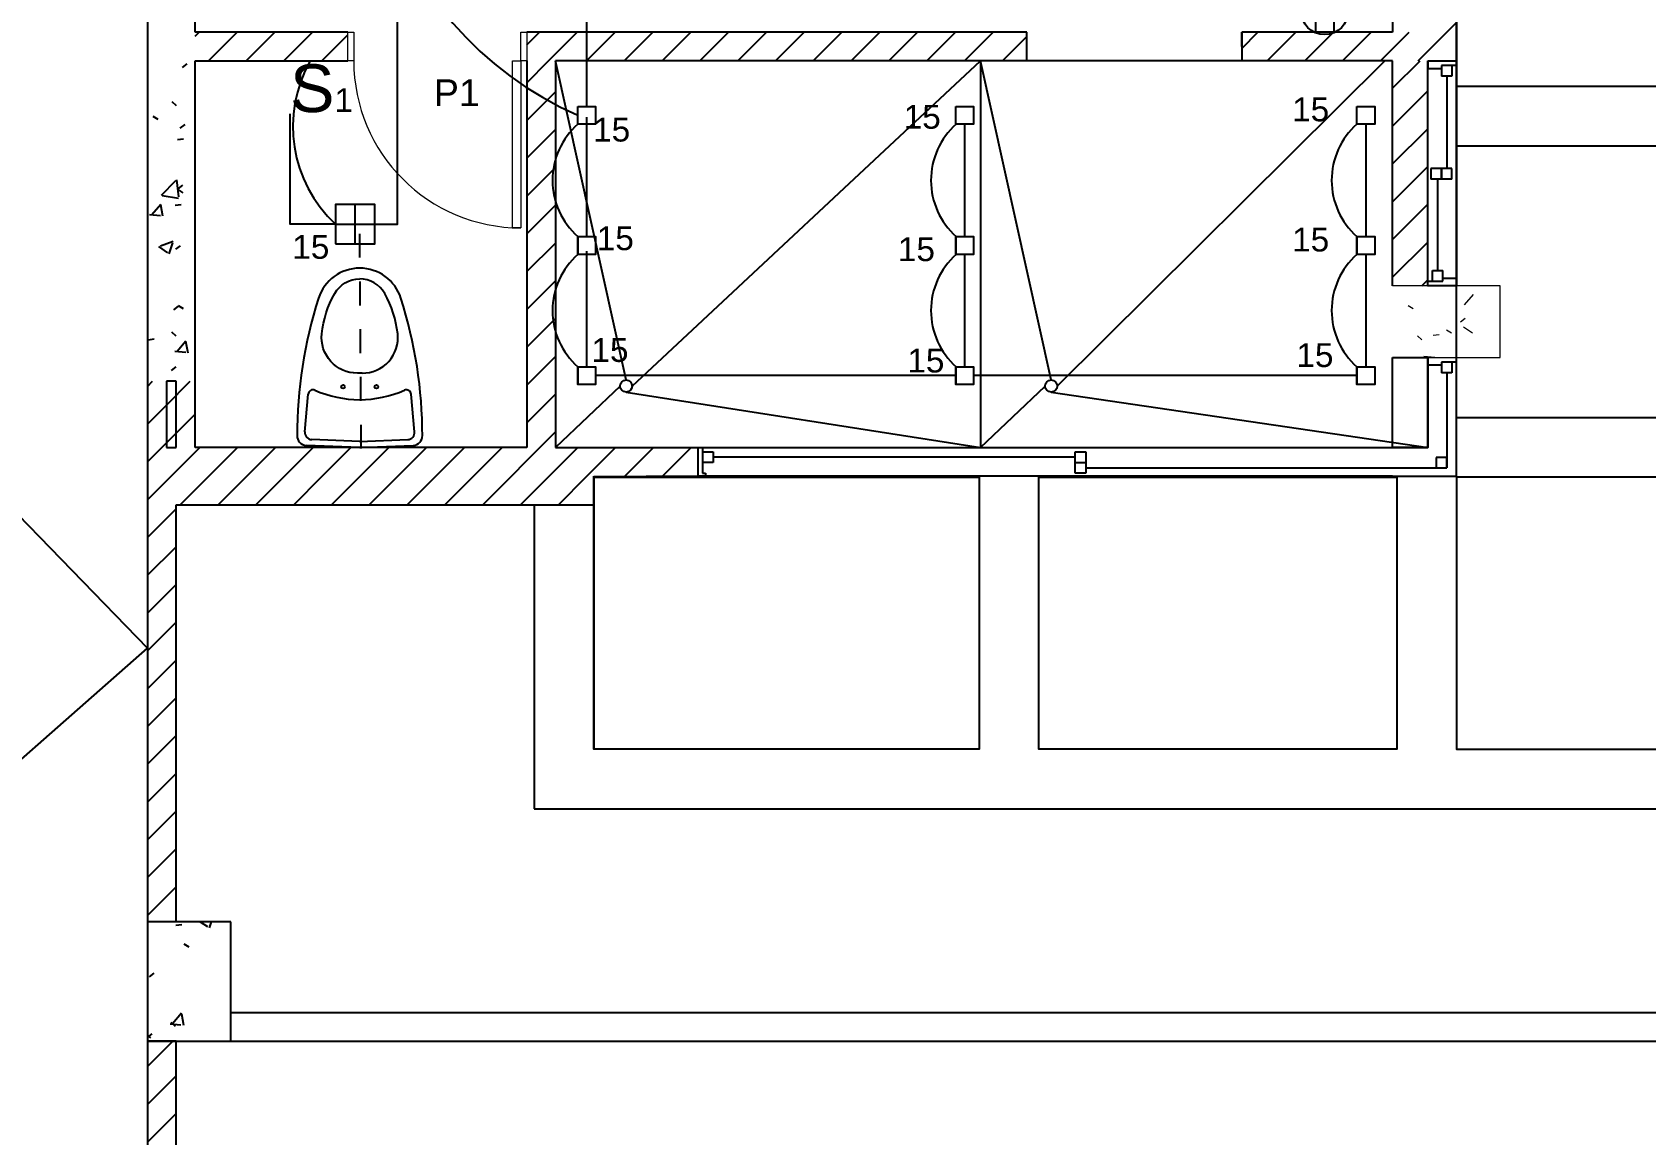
# Model space of a CAD drawing. Header units: inches. Extents: x 131 to 82119, y 71 to 16923.
# Drawn here: x 383.07 to 389.83, y 120.65 to 125.27 of the extents above; entities that cross this region are included whole.
import ezdxf
from ezdxf.enums import TextEntityAlignment as Align

# ---------------------------------------------------------------- set-up
doc = ezdxf.new("R2010")
doc.units = ezdxf.units.IN
doc.header["$MEASUREMENT"] = 0
doc.linetypes.add('HIDDEN', pattern=[9.525, 6.35, -3.175])
doc.linetypes.add('HIDDEN2', pattern=[0.1875, 0.125, -0.0625])
for name, color, linetype, lineweight in [('A-DOOR-____-MCUT', 31, 'Continuous', 18), ('A-DOOR-____-OTLN', 31, 'Continuous', 18), ('A-DOOR-FRAM-MCUT', 31, 'Continuous', 18), ('DUCTO-PARED O TECHO', 7, 'Continuous', 25), ('S-COLS-____-MCUT', 52, 'Continuous', 18), ('S-COLS-____-OTLN', 52, 'Continuous', 18), ('SIMBOLOGIA', 150, 'Continuous', 25)]:
    doc.layers.add(name, color=color, linetype=linetype, lineweight=lineweight)
for name, color, linetype in [('Arquitectonico', 253, 'Continuous'), ('INTERRUPTORES', 6, 'Continuous'), ('LAMPARAS', 20, 'Continuous'), ('Retorno', 5, 'HIDDEN')]:
    doc.layers.add(name, color=color, linetype=linetype)
doc.styles.add('Arial_3', font='arial.ttf', dxfattribs={"height": 0.3375})
doc.styles.get("Standard").update_dxf_attribs({"font": 'arial.ttf'})
pattern_1 = [(50, (392.16384, 133.3424), (0.546432, -0.047308), [0.057, -0.629]), (355, (392.16384, 133.3424), (-0.105429, 0.57337), [0.046, -0.503]), (100.451, (392.20984, 133.3384), (0.440955, 0.525708), [0.049, -0.534]), (46.184, (392.16384, 133.4944), (0.813123, -0.12606), [0.086, -0.943]), (96.636, (392.23184, 133.4844), (0.711995, 0.74225), [0.073, -0.801]), (351.184, (392.1638, 133.4944), (0.71223, 0.742616), [0.069, -0.754]), (21, (392.23984, 133.4564), (0.454985, -0.306292), [0.057, -0.629]), (326, (392.23984, 133.4564), (0.185766, 0.552594), [0.046, -0.503]), (71.451, (392.27784, 133.4314), (0.640536, 0.246016), [0.049, -0.534]), (37.5, (392.16384, 133.34242), (0.009206, 0.2541166), [0.025, -0.472, 0.025, -0.485, -0.505]), (37.5, (392.16384, 133.34242), (0.009206, 0.2541166), [-1.007, 0.025, -0.48]), (7.5, (392.16384, 133.34242), (0.2004608, 0.300738), [0.025, -0.266, 0.025, -0.46, -0.192]), (7.5, (392.16384, 133.34242), (0.2004608, 0.300738), [-0.776, 0.025, -0.167]), (327.5, (391.99384, 133.34242), (0.406483, -0.0170776), [0.025, -0.165, 0.025, -0.569, -0.789]), (327.5, (391.99384, 133.34242), (0.406483, -0.0170776), [-0.785, 0.025, -0.764]), (317.5, (391.91784, 133.3424), (0.443999, 0.076008), [0.025, -0.223, 0.025, -0.37, -0.56]), (317.5, (391.91784, 133.3424), (0.443999, 0.076008), [-0.642, 0.025, -0.535])]
pattern_2 = [(45, (392.16384, 133.34242), (-0.07919596, 0.07919596), [])]

# ---------------------------------------------------------------- blocks, each defined once
blk = doc.blocks.new('M_Concrete-Rectangular-Column - Columna Concreto 0_30 x 0_45-V3-ARQ-P2')
at = {"layer": 'S-COLS-____-OTLN'}
h = blk.add_hatch(dxfattribs=at)
h.set_pattern_fill('FP_9', style=0, pattern_type=2)
h.set_pattern_definition([(50, (3.166, 9.287), (0.546432, -0.047308), [0.057, -0.629]), (355, (3.166, 9.287), (-0.10543, 0.57337), [0.046, -0.503]), (100.451, (3.212, 9.283), (0.440955, 0.525708), [0.049, -0.534]), (46.184, (3.166, 9.44), (0.813123, -0.12606), [0.086, -0.943]), (96.636, (3.234, 9.429), (0.711995, 0.74225), [0.073, -0.801]), (351.184, (3.166, 9.44), (0.71223, 0.742616), [0.069, -0.754]), (21, (3.242, 9.401), (0.454985, -0.306292), [0.057, -0.629]), (326, (3.242, 9.401), (0.185766, 0.552594), [0.046, -0.503]), (71.451, (3.28, 9.376), (0.640536, 0.246016), [0.049, -0.534]), (37.5, (3.166, 9.287), (0.009206, 0.2541166), [0.025, -0.472, 0.025, -0.485, -0.505]), (37.5, (3.166, 9.287), (0.009206, 0.2541166), [-1.007, 0.025, -0.48]), (7.5, (3.166, 9.287), (0.200461, 0.300738), [0.025, -0.266, 0.025, -0.46, -0.192]), (7.5, (3.166, 9.287), (0.200461, 0.300738), [-0.776, 0.025, -0.167]), (327.5, (2.996, 9.287), (0.406483, -0.0170776), [0.025, -0.165, 0.025, -0.569, -0.789]), (327.5, (2.996, 9.287), (0.406483, -0.0170776), [-0.785, 0.025, -0.764]), (317.5, (2.92, 9.287), (0.443999, 0.076008), [0.025, -0.223, 0.025, -0.37, -0.56]), (317.5, (2.92, 9.287), (0.443999, 0.076008), [-0.642, 0.025, -0.535])])
h.paths.add_polyline_path([(0.225, -0.15), (0.225, 0.15), (-0.225, 0.15), (-0.225, -0.15)], flags=0)
at = {"layer": 'S-COLS-____-MCUT'}
for p, q in [((0.225, 0.15), (-0.225, 0.15)), ((0.225, -0.15), (0.225, 0.15)), ((-0.225, -0.15), (0.225, -0.15))]:
    blk.add_line(p, q, dxfattribs=at)
blk = doc.blocks.new('Puertas Revit Lisas - 0_75  x 2_70-1934064-ARQ-P2')
at = {"layer": 'A-DOOR-____-MCUT'}
for p, q in [((0.315, -0.056825), (0.35, -0.056825)), ((0.315, -0.756825), (0.315, -0.056825)), ((0.35, -0.056825), (0.35, -0.756825)), ((0.35, -0.756825), (0.315, -0.756825))]:
    blk.add_line(p, q, dxfattribs=at)
at = {"layer": 'A-DOOR-____-OTLN'}
blk.add_arc((0.35, -0.056825), 0.7, 180, 270, dxfattribs=at)
at = {"layer": 'A-DOOR-FRAM-MCUT'}
for p, q in [((-0.375, 0.063175), (-0.35, 0.063175)), ((-0.375, -0.056825), (-0.375, 0.063175)), ((-0.35, 0.063175), (-0.35, -0.056825)), ((0.35, 0.063175), (0.375, 0.063175)), ((0.35, -0.056825), (0.35, 0.063175)), ((0.375, 0.063175), (0.375, -0.056825)), ((-0.35, -0.056825), (-0.375, -0.056825)), ((0.375, -0.056825), (0.35, -0.056825))]:
    blk.add_line(p, q, dxfattribs=at)
blk = doc.blocks.new('san1')
for p, q in [((-0.1138, 0.2251), (-0.2717, 0.212)), ((-0.05, -0.0052), (-0.057, 0.2189)), ((-0.075, -0.006), (-0.0813, 0.1961)), ((-0.3611, 0.007), (-0.3612, -0.0131)), ((-0.075, -0.0041), (-0.0841, -0.2061)), ((-0.05, -0.0052), (-0.0601, -0.2292)), ((-0.117, -0.2346), (-0.2747, -0.2193))]:
    blk.add_line(p, q)
at = {"linetype": 'HIDDEN2', "ltscale": 0.0005}
blk.add_line((-0.9452, 0), (0.0223, 0), dxfattribs=at)
for points in [[(-0.6723, 0.1722, 0.008715), (-0.6739, 0.1717, 0.326246), (-0.8011, 0, 0.326246), (-0.6763, -0.1734, 0.077295), (-0.099, -0.2674)], [(-0.3611, 0.007, 0.444133), (-0.5252, 0.1573, 0.099431), (-0.6941, 0.1039, 0.271202), (-0.7561, -0.0003)], [(-0.3612, -0.0131, -0.444133), (-0.5274, -0.1612, -0.099431), (-0.6956, -0.1054, -0.271202), (-0.7561, -0.0003)]]:
    blk.add_lwpolyline(points, format="xyb")
for centre in [(-0.3037, 0.0665), (-0.3046, -0.0735)]:
    blk.add_circle(centre, 0.0075)
for centre, radius, start, end in [((-0.1089, -1.6417), 1.8994, 89.59326, 107.30789), ((-0.27, 0.1921), 0.02, 94.74726, 203.48876), ((-0.1113, 0.1952), 0.03, 1.79179, 94.74726), ((-0.097, 0.2177), 0.04, 1.79179, 91.60674), ((-0.7134, -0.0006), 0.4634, 359.60181, 23.48876), ((-0.7134, -0.0006), 0.4634, 335.71486, 359.60181), ((-0.6608, -0.1259), 0.05, 251.87661, 253.87396), ((-0.2728, -0.1994), 0.02, 155.71486, 264.45636), ((-0.1141, -0.2048), 0.03, 264.45636, 357.41184), ((-0.1001, -0.2274), 0.04, 267.59688, 357.41184)]:
    blk.add_arc(centre, radius, start, end)
blk = doc.blocks.new('TOMA')
at = {"layer": 'SIMBOLOGIA'}
for p, q in [((-0.0301, 0.2165), (-0.0301, 0.0062)), ((0.0294, 0.2165), (0.0294, 0.1463)), ((0.0294, 0.1463), (0.0294, 0.0059))]:
    blk.add_line(p, q, dxfattribs=at)
blk.add_circle((0, 0.0761), 0.0761, dxfattribs=at)

msp = doc.modelspace()

# ---------------------------------------------------------------- hatches: boundary and pattern name
at = {"layer": 'Arquitectonico'}
h = msp.add_hatch(dxfattribs=at)
h.set_pattern_fill('FP_2', color=256, angle=360, style=0, pattern_type=2)
h.set_pattern_definition(pattern_1)
h.paths.add_polyline_path([(383.6359, 123.8053), (383.7559, 123.8053), (383.7559, 127.3883), (383.5559, 127.3883), (383.5559, 123.8053)], flags=0)
h = msp.add_hatch(dxfattribs=at)
h.set_pattern_fill('FP_1', color=256, angle=360, style=0, pattern_type=2)
h.set_pattern_definition(pattern_2)
h.paths.add_polyline_path([(388.8926, 125.2683), (388.7726, 125.2683), (388.7726, 125.1482), (389.0401, 125.1482), (389.0401, 126.7336), (388.7726, 126.7336), (388.7726, 126.0534), (388.8926, 126.0534)])
h = msp.add_hatch(dxfattribs=at)
h.set_pattern_fill('FP_1', color=256, angle=360, style=0, pattern_type=2)
h.set_pattern_definition(pattern_2)
h.paths.add_polyline_path([(387.2401, 125.1482), (387.2401, 125.2683), (385.1454, 125.2683), (385.1454, 125.1482), (387.1381, 125.1482)], flags=0)
h.paths.add_polyline_path([(384.0216, 125.1482), (384.3954, 125.1482), (384.3954, 125.2683), (383.7559, 125.2683), (383.7559, 125.1482)], flags=0)
h = msp.add_hatch(dxfattribs=at)
h.set_pattern_fill('FP_1', color=256, angle=360, style=0, pattern_type=2)
h.set_pattern_definition(pattern_2)
h.paths.add_polyline_path([(388.7726, 125.1482), (388.7726, 125.2683), (388.1401, 125.2683), (388.1401, 125.1482)], flags=0)
h = msp.add_hatch(dxfattribs=at)
h.set_pattern_fill('FP_1', color=256, angle=360, style=0, pattern_type=2)
h.set_pattern_definition(pattern_2)
h.paths.add_polyline_path([(385.1454, 123.4082), (385.2654, 123.4082), (385.2654, 125.1482), (385.1454, 125.1482), (385.1454, 123.4728)], flags=0)
h = msp.add_hatch(dxfattribs=at)
h.set_pattern_fill('FP_1', color=256, angle=360, style=0, pattern_type=2)
h.set_pattern_definition([(45, (392.17759, 134.77393), (-0.079196, 0.079196), [])])
h.paths.add_polyline_path([(388.9201, 124.2052), (388.9201, 125.1482), (388.7726, 125.1482), (388.7726, 124.2052)])
h = msp.add_hatch(dxfattribs=at)
h.set_pattern_fill('FP_1', color=256, angle=360, style=0, pattern_type=2)
h.set_pattern_definition(pattern_2)
h.paths.add_polyline_path([(383.6759, 121.5399), (383.6759, 123.8053), (383.5559, 123.8053), (383.5559, 121.5399)], flags=0)
h = msp.add_hatch(dxfattribs=at)
h.set_pattern_fill('FP_1', color=256, angle=360, style=0, pattern_type=2)
h.set_pattern_definition(pattern_2)
h.paths.add_polyline_path([(383.6759, 123.5282), (383.7559, 123.5282), (383.7559, 123.8053), (383.6359, 123.8053), (383.6359, 123.5282)], flags=0)
h = msp.add_hatch(dxfattribs=at)
h.set_pattern_fill('FP_1', color=256, angle=360, style=0, pattern_type=2)
h.set_pattern_definition(pattern_2)
h.paths.add_polyline_path([(385.1454, 123.4082), (385.1454, 123.5282), (383.6759, 123.5282), (383.6759, 123.4082), (384.8007, 123.4082)], flags=0)
h = msp.add_hatch(dxfattribs=at)
h.set_pattern_fill('FP_1', color=256, angle=360, style=0, pattern_type=2)
h.set_pattern_definition(pattern_2)
h.paths.add_polyline_path([(385.5799, 123.4082), (385.8626, 123.4082), (385.8626, 123.5282), (385.2654, 123.5282), (385.2654, 123.4082)])
h = msp.add_hatch(dxfattribs=at)
h.set_pattern_fill('FP_1', color=256, angle=360, style=0, pattern_type=2)
h.set_pattern_definition(pattern_2)
h.paths.add_polyline_path([(385.4259, 123.2882), (385.4259, 123.4082), (383.6759, 123.4082), (383.6759, 123.2882), (384.8007, 123.2882)], flags=0)
h = msp.add_hatch(dxfattribs=at)
h.set_pattern_fill('FP_2', color=256, angle=360, style=0, pattern_type=2)
h.set_pattern_definition(pattern_1)
h.paths.add_polyline_path([(383.9059, 121.0399), (383.9059, 121.5399), (383.5559, 121.5399), (383.5559, 121.0399)], flags=0)
h = msp.add_hatch(dxfattribs=at)
h.set_pattern_fill('FP_1', color=256, angle=360, style=0, pattern_type=2)
h.set_pattern_definition(pattern_2)
h.paths.add_polyline_path([(383.6759, 120.1908), (383.6759, 121.0399), (383.5559, 121.0399), (383.5559, 120.1908)], flags=0)

# ---------------------------------------------------------------- linework, layer by layer
for p, q in [((379.007, 127.384), (383.5559, 122.6863)), ((383.7559, 125.2683), (383.7559, 127.2683)), ((383.5559, 127.0383), (383.5559, 123.8053)), ((388.7726, 126.7336), (388.7726, 125.2683)), ((389.0401, 124.2052), (389.0401, 126.7336)), ((384.3954, 125.2683), (383.7559, 125.2683)), ((387.2401, 125.2683), (385.1454, 125.2683)), ((387.2401, 125.1482), (387.2401, 125.2683)), ((388.7726, 125.2683), (388.1401, 125.2683)), ((388.1401, 125.2683), (388.1401, 125.1482)), ((388.1401, 125.2082), (388.1401, 125.2683)), ((383.7559, 125.1482), (384.3954, 125.1482)), ((383.7559, 123.5282), (383.7559, 125.1482)), ((385.1454, 125.1482), (385.1454, 123.5282)), ((388.7726, 125.1482), (385.2654, 125.1482)), ((385.2654, 125.1482), (385.2654, 123.5282)), ((385.5612, 123.8108), (385.2654, 125.1482)), ((385.5866, 123.7854), (387.046, 125.1482)), ((387.3418, 123.8108), (387.046, 125.1482)), ((387.046, 125.1482), (387.046, 123.5282)), ((387.3672, 123.7854), (388.7401, 125.1482)), ((388.7726, 124.2052), (388.7726, 125.1482)), ((388.9201, 125.1475), (388.9201, 125.1155)), ((388.9771, 125.1155), (388.9201, 125.1155)), ((389.0401, 125.1285), (388.9771, 125.1285)), ((388.9771, 125.1285), (388.9771, 125.0845)), ((389.0211, 125.1285), (389.0211, 125.0845)), ((389.0211, 125.0845), (388.9771, 125.0845)), ((388.9991, 125.0845), (388.9991, 124.6968)), ((388.9331, 124.6968), (388.9331, 124.6528)), ((388.9771, 124.6968), (388.9331, 124.6968)), ((388.9771, 124.6528), (388.9331, 124.6528)), ((388.9611, 124.6528), (388.9611, 124.269)), ((388.9771, 124.6968), (388.9771, 124.6528)), ((389.0211, 124.6968), (388.9771, 124.6968)), ((388.9771, 124.6528), (388.9771, 124.6968)), ((389.0211, 124.6528), (388.9771, 124.6528)), ((389.0211, 124.6528), (389.0211, 124.6968)), ((388.9391, 124.269), (388.9831, 124.269)), ((388.9391, 124.225), (388.9391, 124.269)), ((388.9831, 124.225), (388.9831, 124.269)), ((388.9831, 124.238), (389.0401, 124.238)), ((388.9201, 124.225), (388.9831, 124.225)), ((388.9201, 123.5282), (388.9201, 123.9052)), ((388.9201, 123.9044), (388.9201, 123.8724)), ((389.0401, 123.4082), (389.0401, 123.9052)), ((388.9771, 123.8724), (388.9201, 123.8724)), ((389.0401, 123.8854), (388.9771, 123.8854)), ((388.9771, 123.8854), (388.9771, 123.8414)), ((389.0211, 123.8414), (388.9771, 123.8414)), ((388.9991, 123.8414), (388.9991, 123.4426)), ((389.0211, 123.8854), (389.0211, 123.8414)), ((383.5559, 123.8053), (383.5559, 121.5399)), ((383.6759, 123.8053), (383.6359, 123.8053)), ((383.6359, 123.8053), (383.6359, 123.5282)), ((383.6759, 123.5282), (383.6759, 123.8053)), ((385.5358, 123.7854), (385.2654, 123.5282)), ((387.046, 123.5282), (387.3164, 123.7854)), ((385.5612, 123.76), (387.046, 123.5282)), ((387.3418, 123.76), (388.9201, 123.5282)), ((383.6359, 123.5282), (383.6759, 123.5282)), ((385.1454, 123.5282), (383.7559, 123.5282)), ((385.2654, 123.5282), (388.9201, 123.5282)), ((385.8626, 123.4082), (385.8626, 123.5282)), ((385.8626, 123.4082), (385.8626, 123.5282)), ((385.8817, 123.5282), (385.8817, 123.4203)), ((385.8817, 123.5092), (385.9261, 123.5092)), ((385.9261, 123.5092), (385.9261, 123.4648)), ((387.4429, 123.4203), (387.4429, 123.5092)), ((387.4429, 123.5092), (387.4873, 123.5092)), ((387.4873, 123.5092), (387.4873, 123.4203)), ((385.9261, 123.4648), (385.8817, 123.4648)), ((387.4429, 123.487), (385.9261, 123.487)), ((387.4429, 123.4648), (387.4873, 123.4648)), ((387.4873, 123.4426), (388.9991, 123.4426)), ((388.9551, 123.4866), (388.9551, 123.4426)), ((388.9991, 123.4866), (388.9551, 123.4866)), ((388.9991, 123.4426), (388.9991, 123.4866)), ((385.4259, 123.2882), (385.4259, 123.4082)), ((385.8626, 123.4082), (385.4259, 123.4048)), ((385.4259, 123.4028), (385.4259, 122.2628)), ((388.7726, 123.4082), (385.8626, 123.4082)), ((385.8944, 123.4082), (385.8626, 123.4082)), ((385.8817, 123.4203), (385.8944, 123.4203)), ((385.8944, 123.4203), (385.8944, 123.4082)), ((387.4873, 123.4203), (387.4429, 123.4203)), ((388.7726, 123.4082), (389.0401, 123.4082)), ((383.6759, 121.5399), (383.6759, 123.2882)), ((383.6759, 123.2882), (385.4259, 123.2882)), ((385.1759, 123.2882), (385.1759, 122.0128)), ((380.7443, 120.2107), (383.5559, 122.6863)), ((385.1759, 122.0128), (390.9266, 122.0128)), ((383.9059, 121.5399), (383.5559, 121.5399)), ((383.5559, 121.5399), (383.5559, 121.0399)), ((383.9059, 121.0399), (383.9059, 121.5399)), ((383.9059, 121.1599), (390.8401, 121.1599)), ((383.5559, 121.0399), (383.9059, 121.0399)), ((383.5559, 121.0399), (383.5559, 119.8108)), ((383.6759, 121.0399), (383.5559, 121.0399)), ((383.6759, 119.4908), (383.6759, 121.0399)), ((383.9059, 121.0399), (390.8401, 121.0399))]:
    msp.add_line(p, q, dxfattribs=at)
for points in [[(389.0401, 126.1828), (389.0401, 125.0428), (390.6766, 125.0428), (390.6766, 126.1828)], [(388.9201, 125.1482), (389.0401, 125.1482), (389.0401, 124.2052), (388.9201, 124.2052)], [(390.6766, 124.7928), (390.6766, 123.6528), (389.0401, 123.6528), (389.0401, 124.7928)], [(388.7726, 123.9044), (388.9201, 123.9044), (388.9201, 123.5282), (388.7726, 123.5282)], [(387.0401, 123.4028), (387.0401, 122.2628), (385.4259, 122.2628), (385.4259, 123.4028)], [(388.7901, 123.4028), (388.7901, 122.2628), (387.2901, 122.2628), (387.2901, 123.4028)], [(389.0401, 123.4028), (389.0401, 122.2628), (390.6766, 122.2628), (390.6766, 123.4028)]]:
    msp.add_lwpolyline(points, close=True, dxfattribs=at)
for centre in [(385.5612, 123.7854), (387.3418, 123.7854)]:
    msp.add_circle(centre, 0.0254, dxfattribs=at)
at = {"layer": 'DUCTO-PARED O TECHO'}
for p, q in [((385.3964, 124.4122), (385.3964, 124.9129)), ((386.9795, 124.8827), (386.9795, 124.4122)), ((385.3964, 123.8666), (385.3964, 124.3509)), ((386.9795, 124.3372), (386.9795, 123.8666)), ((388.6601, 124.3372), (388.6601, 123.8666)), ((386.9421, 123.8291), (385.4359, 123.8291)), ((388.6226, 123.8291), (387.017, 123.8291))]:
    msp.add_line(p, q, dxfattribs=at)
for points in [[(384.5089, 124.4638), (384.603, 124.4638), (384.603, 125.817)], [(385.3964, 124.9577), (385.3964, 125.817)], [(384.1533, 124.9269), (384.1533, 124.4656), (384.3403, 124.4656)], [(388.6601, 124.8827), (388.6601, 124.4122)]]:
    msp.add_lwpolyline(points, dxfattribs=at)
at = {"layer": 'LAMPARAS'}
for p, q in [((384.5089, 124.5462), (384.3441, 124.5462)), ((384.3441, 124.5462), (384.3441, 124.3815)), ((384.4265, 124.3815), (384.4265, 124.5462)), ((384.3441, 124.4638), (384.5089, 124.4638)), ((384.3441, 124.3815), (384.5089, 124.3815)), ((385.359, 124.4122), (385.359, 124.3372)), ((386.9421, 124.4122), (386.9421, 124.3372)), ((388.6226, 124.4122), (388.6226, 124.3372)), ((385.359, 123.8666), (385.359, 123.7916)), ((386.9421, 123.8666), (386.9421, 123.7916)), ((388.6226, 123.8666), (388.6226, 123.7916))]:
    msp.add_line(p, q, dxfattribs=at)
for points in [[(385.359, 124.9577), (385.4338, 124.9577), (385.4338, 124.8827), (385.359, 124.8827)], [(386.9421, 124.9577), (387.017, 124.9577), (387.017, 124.8827), (386.9421, 124.8827)], [(388.6226, 124.9577), (388.6975, 124.9577), (388.6975, 124.8827), (388.6226, 124.8827)], [(384.3441, 124.3815), (384.5089, 124.3815), (384.5089, 124.5462), (384.3441, 124.5462)], [(385.359, 124.4122), (385.4338, 124.4122), (385.4338, 124.3372), (385.359, 124.3372)], [(386.9421, 124.4122), (387.017, 124.4122), (387.017, 124.3372), (386.9421, 124.3372)], [(388.6226, 124.4122), (388.6975, 124.4122), (388.6975, 124.3372), (388.6226, 124.3372)], [(385.359, 123.8666), (385.4338, 123.8666), (385.4338, 123.7916), (385.359, 123.7916)], [(386.9421, 123.8666), (387.017, 123.8666), (387.017, 123.7916), (386.9421, 123.7916)], [(388.6226, 123.8666), (388.6975, 123.8666), (388.6975, 123.7916), (388.6226, 123.7916)]]:
    msp.add_lwpolyline(points, close=True, dxfattribs=at)
at = {"layer": 'Retorno'}
for centre, radius, start, end in [((385.966, 126.2908), 1.4989, 145.95473, 246.1116), ((384.7219, 124.8728), 0.5567, 150.34226, 227.27032), ((385.568, 124.6473), 0.3149, 131.59763, 228.4028), ((387.1534, 124.6473), 0.3149, 131.59763, 228.4028), ((388.8317, 124.6473), 0.3149, 131.59763, 228.4028), ((385.568, 124.1017), 0.3149, 131.59763, 228.4028), ((387.1534, 124.1017), 0.3149, 131.59763, 228.4028), ((388.8317, 124.1017), 0.3149, 131.59763, 228.4028)]:
    msp.add_arc(centre, radius, start, end, dxfattribs=at)

# ---------------------------------------------------------------- block references
at = {"layer": 'Arquitectonico'}
for name, p in [('Puertas Revit Lisas - 0_75  x 2_70-1934064-ARQ-P2', (384.7704, 125.2051)), ('M_Concrete-Rectangular-Column - Columna Concreto 0_30 x 0_45-V3-ARQ-P2', (388.9976, 124.0552))]:
    msp.add_blockref(name, p, dxfattribs=at)
at = {"layer": 'Arquitectonico', "extrusion": (0, 0, -1), "xscale": -1, "zscale": -1, "rotation": 89.60181195976304}
msp.add_blockref('san1', (-384.451, 123.4783), dxfattribs=at)
at = {"layer": 'SIMBOLOGIA', "xscale": 1.29829461337991, "yscale": 1.29829461337991, "zscale": 1.29829461337991}
msp.add_blockref('TOMA', (388.4878, 125.2584), dxfattribs=at)

# ---------------------------------------------------------------- texts
for p in [(388.4291, 124.895), (385.5008, 124.8102), (386.8017, 124.8638), (385.5161, 124.3549), (388.4291, 124.3494), (384.2405, 124.3187), (386.7776, 124.309), (385.4938, 123.8866), (388.4469, 123.8651), (386.817, 123.8422)]:
    msp.add_text('15', height=0.1).set_placement(p, align=Align.CENTER)
at = {"layer": 'Arquitectonico', "insert": (384.7561, 125.071), "char_height": 0.1125, "width": 0.234494, "attachment_point": 1, "style": 'Arial_3'}
msp.add_mtext('P1', dxfattribs=at)
at = {"layer": 'INTERRUPTORES', "insert": (384.1533, 125.1337), "char_height": 0.2, "attachment_point": 1}
msp.add_mtext_dynamic_manual_height_columns('\\pt0.0082306;S{\\H0.5x;1}', width=0.353086, gutter_width=12.5, heights=[0], dxfattribs=at)

doc.saveas('drawing.dxf')
